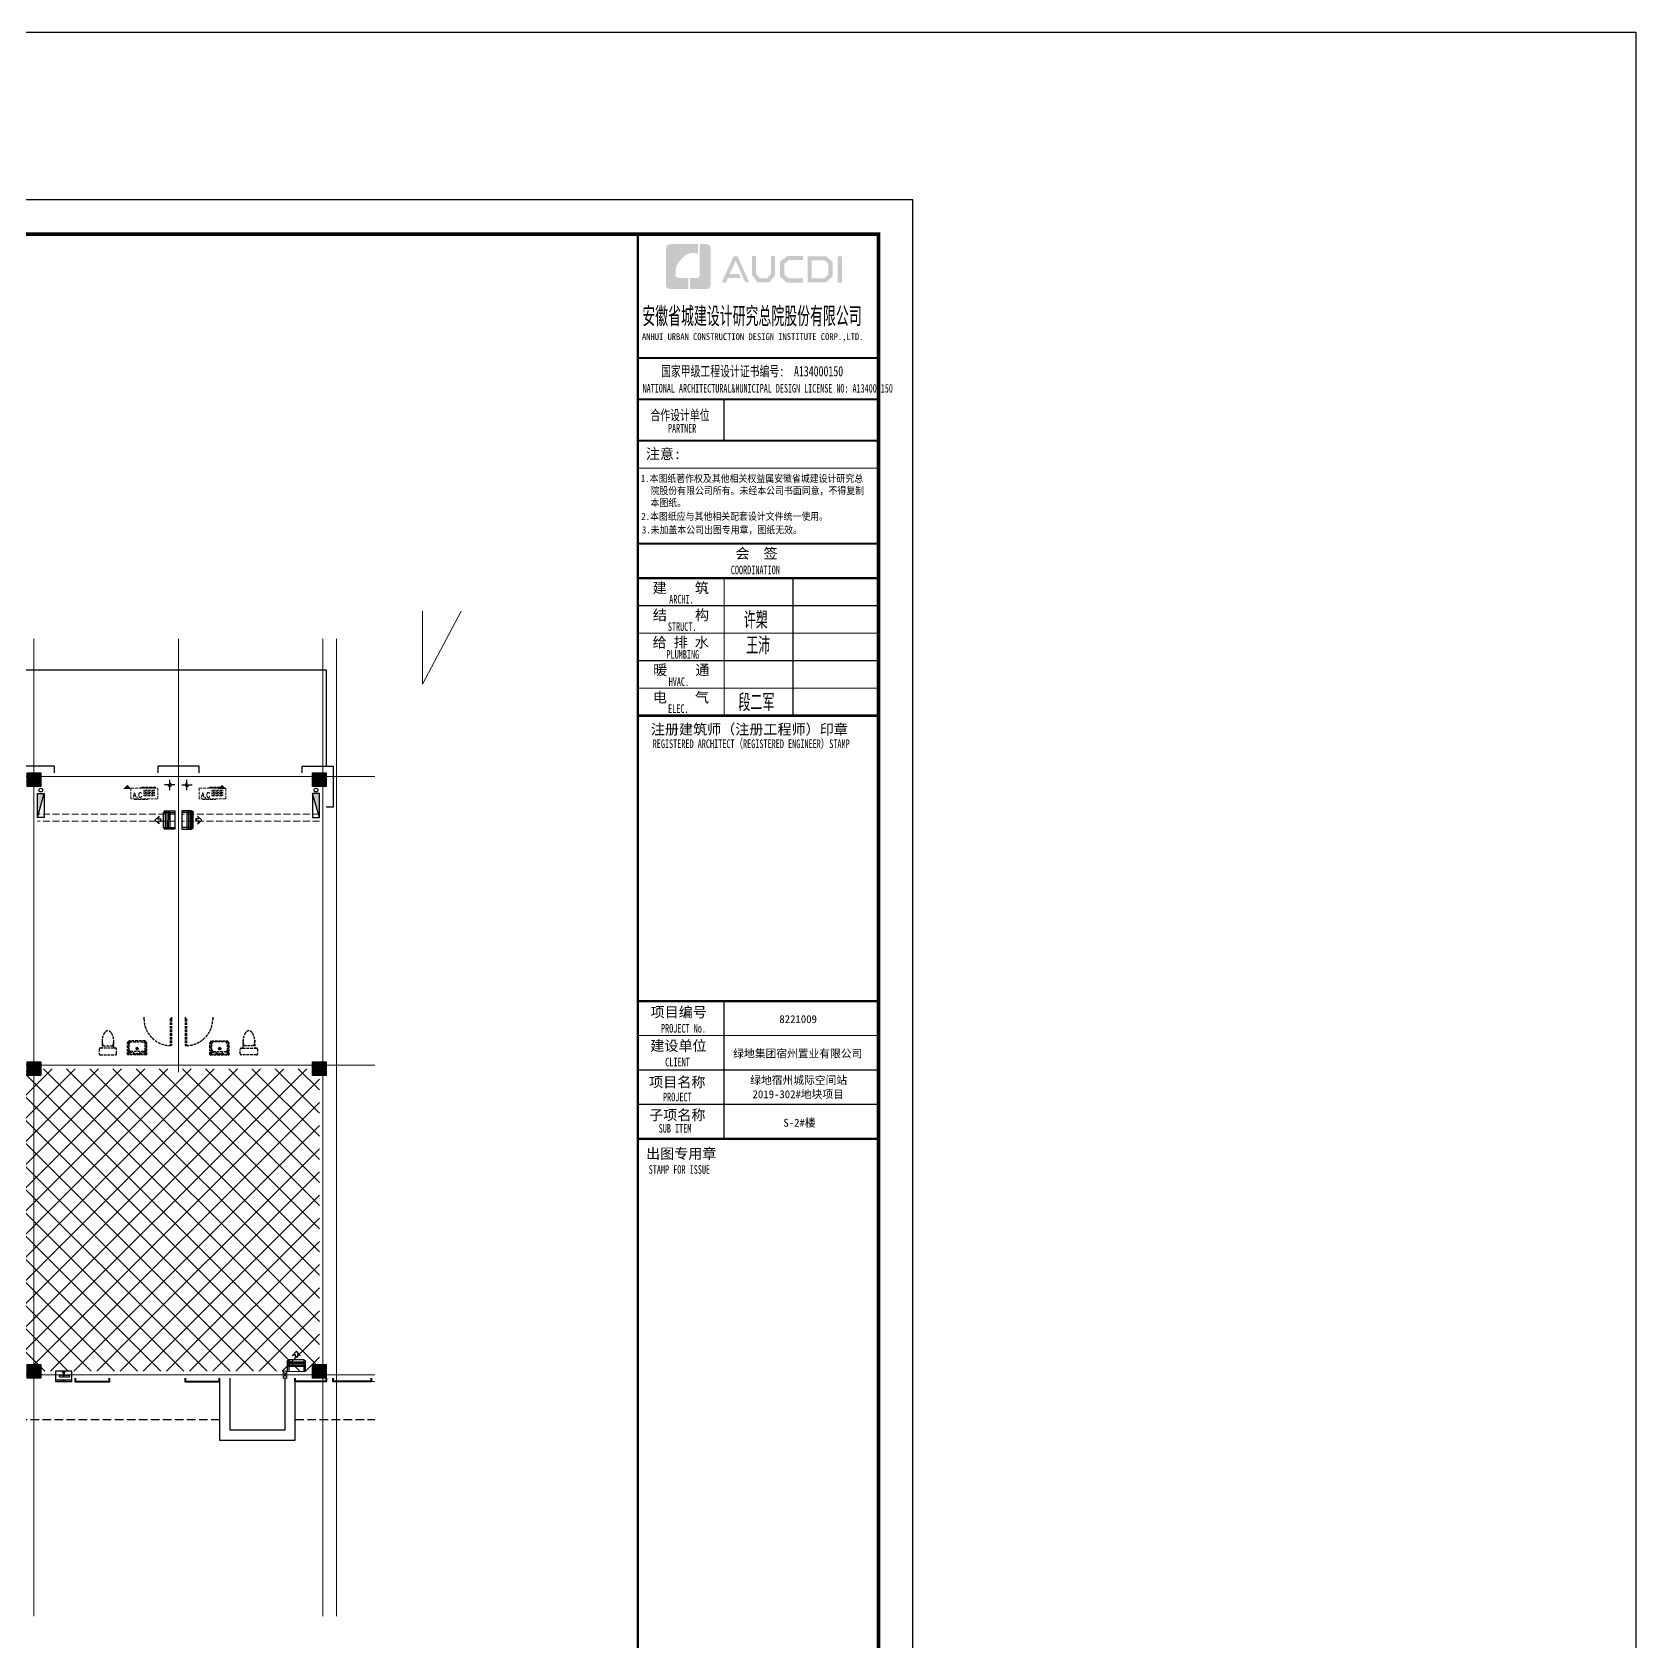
# Model space of a CAD drawing. Extents: x 1188826 to 1909461, y 608442 to 1651179.
# Drawn here: x 1530458 to 1577079, y 1129791 to 1176593 of the extents above; entities that cross this region are included whole.
import ezdxf

# ---------------------------------------------------------------- set-up
doc = ezdxf.new("R2010")
doc.units = 0
doc.header["$LTSCALE"] = 1000
doc.header["$MEASUREMENT"] = 0
for name, pattern in [('__DASH', [0.35, 0.25, -0.1]), ('ACAD_ISO10W100', [18.5, 12, -3, 0.5, -3]), ('DASH', [0.35, 0.25, -0.1]), ('DOTE', [2.42, 2, -0.2, 0.02, -0.2])]:
    doc.linetypes.add(name, pattern=pattern)
for name, color, linetype in [('A-AC', 167, 'Continuous'), ('A-EQPM-MECH', 191, 'Continuous'), ('EQUIP_消火栓', 7, 'Continuous'), ('H-SB-ZK', 6, 'Continuous'), ('S-COLU-HATCH', 30, 'Continuous'), ('S-COLU-LINE1', 6, 'Continuous'), ('VPIPE-不分区消火栓', 1, 'X'), ('卫生间', 6, 'Continuous'), ('图框', 140, 'Continuous'), ('图签文字', 147, 'Continuous'), ('平面线脚', 30, 'Continuous'), ('机电标识类', 1, 'Continuous')]:
    doc.layers.add(name, color=color, linetype=linetype)
doc.layers.add('DIM_MODI', color=1, linetype='Continuous', plot=False)
doc.layers.add('审核', color=1, linetype='Continuous', plot=False)
for name, color, linetype, lineweight in [('DOTE', 19, 'DOTE', 9), ('WALL', 9, 'Continuous', 40), ('图签', 147, 'Continuous', 18), ('平面-看线', 45, 'Continuous', 15), ('平面-空调预留孔', 173, 'Continuous', 15), ('空调', 76, 'Continuous', 13), ('立面-普通轮廓', 7, 'Continuous', 18)]:
    doc.layers.add(name, color=color, linetype=linetype, lineweight=lineweight)
doc.styles.add('_TCH_DIM', font='SIMPLEX.shx', dxfattribs={"width": 0.7, "bigfont": 'GBCBIG.shx'})
doc.styles.add('HT', font='simhei.ttf')
doc.styles.get("Standard").update_dxf_attribs({"font": 'gbenor.shx', "bigfont": 'gbcbig.shx'})
doc.styles.add('宋体', font='', dxfattribs={"height": 50})
doc.styles.add('建筑图签-1', font='simhei.ttf', dxfattribs={"width": 0.7})
doc.styles.add('建筑图签-2', font='TXT.shx', dxfattribs={"width": 0.5, "bigfont": 'HZTXT.shx'})
doc.styles.get('宋体').set_extended_font_data('SimSun')
doc.linetypes.add('X', pattern='A,3,-0.2,["X",Standard,S=0.25,R=0,X=-0.1,Y=-0.115],-0.25', length=3.45)

# ---------------------------------------------------------------- blocks, each defined once
blk = doc.blocks.new('QER5Y5WE3')
for p, q in [((-194, 188), (-1, 388)), ((194, -188), (-194, 188)), ((72, 389), (-156, 153)), ((292, -73), (-90, 296)), ((321, -43), (-61, 326)), ((360, -17), (-29, 359)), ((389, 14), (0, 389)), ((72, 389), (387, 86)), ((387, 86), (159, -151)), ((388, 13), (194, -188)), ((236, 408), (404, 419)), ((326, 383), (236, 408)), ((326, 383), (253, 308)), ((297, 307), (253, 308)), ((299, 264), (297, 307)), ((372, 340), (299, 264)), ((399, 251), (372, 340)), ((399, 251), (404, 419))]:
    blk.add_line(p, q)
for centre, start, end in [((36, 352), 46.0154, 136.0154), ((351, 49), 316.0154, 46.0154)]:
    blk.add_arc(centre, 51.3, start, end)
blk = doc.blocks.new('DWEX-4.0')
at = {"layer": 'H-SB-ZK'}
for p, q in [((-300, 38), (-300, -38)), ((-257, 38), (-300, 38)), ((-257, -38), (-257, 38)), ((-257, 0), (-160, 0)), ((-300, -38), (-257, -38))]:
    blk.add_line(p, q, dxfattribs=at)
blk.add_lwpolyline([(0, -235), (0, 235), (-300, 235), (-300, -235)], close=True, dxfattribs=at)
for points in [[(-300, 235), (-291, 38), (-291, -38), (-300, -235)], [(-300, 235), (-291, 38), (-291, -38), (-300, -235)], [(-300, 170), (-291, 38), (-291, -38), (-300, -120)], [(-300, 70), (-294, 38), (-295, -38), (-300, -70)], [(-140, 0), (-300, 0)], [(-111, 0), (-115, 0)], [(0, 0), (-48, 0)], [(-41, 235), (-41, -235)], [(-41, 235), (-30, 212), (-41, 195), (-32, 161), (-41, 122)], [(-41, 122), (-32, 89), (-41, 63), (-31, 39), (-41, 21)], [(-41, 21), (-30, -2), (-41, -19), (-31, -43), (-41, -61)], [(-41, -61), (-30, -84), (-41, -101), (-31, -125), (-41, -155)], [(-41, -155), (-30, -164), (-41, -180), (-40, -182)], [(-40, -182), (-30, -216), (-41, -233), (-40, -235)]]:
    blk.add_lwpolyline(points, dxfattribs=at)
for centre, major_axis, ratio, start_param, end_param in [((-91, 67), (0, 130), 0.714286, 1.363322, 1.570796), ((-91, 67), (0, 130), 0.714286, 1.570796, 1.77827), ((-123, 81), (10, 272), 0.216761, 1.270502, 1.533214), ((-125, 57), (0, 81.4), 0.714286, 1.77827, 2.040982), ((-146, 142), (0, 47.7), 0.714286, 0.683857, 1.100611), ((-146, 41), (0, 47.7), 0.714286, 2.040982, 2.457736), ((-160, 165), (0, 18.1), 0.714286, 0, 0.683857), ((-160, 18), (0, 18.1), 0.714286, 2.457736, 3.141593), ((-160, 165), (0, 18.1), 0.714286, -0.683857, 0), ((-160, 18), (0, 18.1), 0.714286, 3.141593, 3.82545), ((-173, 142), (0, 47.7), 0.714286, -1.100611, -0.683857), ((-173, 41), (0, 47.7), 0.714286, 3.82545, 4.242203), ((-196, 81), (-10, 272), 0.216761, -1.533214, -1.270502), ((-194, 57), (0, 81.4), 0.714286, 4.242203, 4.504915), ((-229, 67), (0, 130), 0.714286, -1.570796, -1.363322), ((-229, 67), (0, 130), 0.714286, 4.504915, 4.712389), ((-91, -67), (0, 130), 0.714286, 1.363322, 1.570796), ((-91, -67), (0, 130), 0.714286, 1.570796, 1.77827), ((-125, -57), (0, 81.4), 0.714286, 1.100611, 1.363322), ((-125, -77), (0, 81.4), 0.714286, 1.77827, 2.040982), ((-146, -41), (0, 47.7), 0.714286, 0.683857, 1.100611), ((-146, -92), (0, 47.7), 0.714286, 2.040982, 2.457736), ((-160, -18), (0, 18.1), 0.714286, 0, 0.683857), ((-160, -115), (0, 18.1), 0.714286, 2.457736, 3.141593), ((-160, -18), (0, 18.1), 0.714286, -0.683857, 0), ((-160, -115), (0, 18.1), 0.714286, 3.141593, 3.82545), ((-173, -41), (0, 47.7), 0.714286, -1.100611, -0.683857), ((-173, -92), (0, 47.7), 0.714286, 3.82545, 4.242203), ((-194, -57), (0, 81.4), 0.714286, -1.363322, -1.100611), ((-194, -77), (0, 81.4), 0.714286, 4.242203, 4.504915), ((-229, -67), (0, 130), 0.714286, -1.570796, -1.363322), ((-229, -67), (0, 130), 0.714286, 4.504915, 4.712389)]:
    blk.add_ellipse(centre, major_axis=major_axis, ratio=ratio, start_param=start_param, end_param=end_param, dxfattribs=at)
blk = doc.blocks.new('GSDFD')
at = {"layer": '机电标识类', "color": 250, "linetype": 'DASH', "ltscale": 400}
for p, q in [((14683876, 6457939), (14683876, 6458239)), ((14683726, 6458089), (14684026, 6458089))]:
    blk.add_line(p, q, dxfattribs=at)
at = {"layer": '空调', "color": 1, "linetype": 'DASH'}
blk.add_circle((14683876, 6458089), 50, dxfattribs=at)
blk = doc.blocks.new('gsergvr')
at = {"layer": '平面-空调预留孔', "linetype": 'DASH', "ltscale": 0.3}
for p, q in [((34075, 17176), (34075, 17166)), ((34085, 17156), (34438, 17156)), ((34448, 17166), (34448, 17176))]:
    blk.add_line(p, q, dxfattribs=at)
blk.add_lwpolyline([(34729, 17176), (33989, 17176, -0.414214), (33969, 17196), (33969, 17466, -0.414214), (33989, 17486), (34729, 17486, -0.414214), (34749, 17466), (34749, 17196, -0.414214)], format="xyb", close=True, dxfattribs=at)
for points in [[(34679, 17515), (34260, 17515), (34260, 17500), (34679, 17500)], [(34658, 17428), (34343, 17428), (34343, 17399), (34658, 17399)], [(34658, 17362), (34343, 17362), (34343, 17333), (34658, 17333)], [(34658, 17296), (34343, 17296), (34343, 17267), (34658, 17267)]]:
    blk.add_lwpolyline(points, close=True, dxfattribs=at)
for centre, start, end in [((34085, 17166), 180, 270), ((34438, 17166), 270, 0)]:
    blk.add_arc(centre, 10, start, end, dxfattribs=at)
at = {"layer": '平面-空调预留孔', "linetype": 'DASH', "ltscale": 0.3, "style": '_TCH_DIM', "width": 0.705882}
blk.add_text('A.C', height=146.9, dxfattribs=at).set_placement((34028, 17216))
blk = doc.blocks.new('12431231')
at = {"layer": 'S-COLU-HATCH'}
h = blk.add_hatch(color=256, dxfattribs=at)
h.dxf.hatch_style = 1
h.paths.add_polyline_path([(-8700, 17600), (-8300, 17600), (-8300, 17200), (-8700, 17200)])
h = blk.add_hatch(color=256, dxfattribs=at)
h.dxf.hatch_style = 1
h.paths.add_polyline_path([(-400, 17600), (0, 17600), (0, 17200), (-400, 17200)])
h = blk.add_hatch(color=256, dxfattribs=at)
h.dxf.hatch_style = 1
h.paths.add_polyline_path([(-8700, 9200), (-8300, 9200), (-8300, 8800), (-8700, 8800)])
h = blk.add_hatch(color=256, dxfattribs=at)
h.dxf.hatch_style = 1
h.paths.add_polyline_path([(-400, 9200), (0, 9200), (0, 8800), (-400, 8800)])
h = blk.add_hatch(color=256, dxfattribs=at)
h.dxf.hatch_style = 1
h.paths.add_polyline_path([(-8700, 400), (-8300, 400), (-8300, 0), (-8700, 0)])
h = blk.add_hatch(color=256, dxfattribs=at)
h.dxf.hatch_style = 1
h.paths.add_polyline_path([(-400, 400), (0, 400), (0, 0), (-400, 0)])
at = {"layer": 'S-COLU-LINE1'}
for points in [[(-8700, 17600), (-8300, 17600), (-8300, 17200), (-8700, 17200)], [(-400, 17600), (0, 17600), (0, 17200), (-400, 17200)], [(-8700, 9200), (-8300, 9200), (-8300, 8800), (-8700, 8800)], [(-400, 9200), (0, 9200), (0, 8800), (-400, 8800)], [(-8700, 400), (-8300, 400), (-8300, 0), (-8700, 0)], [(-400, 400), (0, 400), (0, 0), (-400, 0)]]:
    blk.add_lwpolyline(points, close=True, dxfattribs=at)
blk = doc.blocks.new('院标1')
h = blk.add_hatch(color=150)
h.dxf.hatch_style = 1
h.set_gradient(color1=(33, 113, 253), color2=(33, 113, 253), tint=1, name='INVCURVED')
edge = h.paths.add_edge_path()
edge.add_spline(control_points=[(116373, 648379), (116379, 648379), (116382, 648379), (116391, 648379), (116391, 648379), (116391, 648379), (116616, 648379), (116616, 648379), (116616, 648379), (116616, 648379), (116616, 648054), (116616, 648054), (116616, 648054), (116616, 648054), (116108, 648054), (116108, 648054), (116108, 648054), (116028, 648054), (115963, 648111), (115963, 648199), (115963, 648199), (115963, 648199), (115963, 649215), (115963, 649215), (115963, 649215), (115963, 649295), (116018, 649360), (116108, 649360), (116108, 649360), (116108, 649360), (116897, 649360), (116897, 649360), (116897, 649360), (116897, 649360), (116897, 649080), (116897, 649080), (116897, 649080), (116897, 649080), (116566, 649140), (116356, 648859), (116356, 648859), (116245, 648719), (116240, 648545), (116247, 648466), (116247, 648466), (116254, 648386), (116247, 648466), (116247, 648466), (116247, 648466), (116247, 648466), (116258, 648374), (116373, 648379)], knot_values=[0, 0, 0, 0, 0.071429, 0.071429, 0.071429, 0.107143, 0.142857, 0.142857, 0.142857, 0.178571, 0.214286, 0.214286, 0.214286, 0.25, 0.285714, 0.285714, 0.285714, 0.321429, 0.357143, 0.357143, 0.357143, 0.392857, 0.428571, 0.428571, 0.428571, 0.464286, 0.5, 0.5, 0.5, 0.535714, 0.571429, 0.571429, 0.571429, 0.607143, 0.642857, 0.642857, 0.642857, 0.678571, 0.714286, 0.714286, 0.714286, 0.75, 0.785714, 0.785714, 0.785714, 0.821429, 0.857143, 0.857143, 0.857143, 0.928571, 1, 1, 1, 1], degree=3, periodic=0)
h = blk.add_hatch(color=150)
h.dxf.hatch_style = 1
h.set_gradient(color1=(33, 113, 253), color2=(33, 113, 253), tint=1, name='INVCURVED')
edge = h.paths.add_edge_path()
edge.add_spline(control_points=[(117268, 649215), (117268, 649215), (117268, 648199), (117268, 648199), (117268, 648199), (117268, 648114), (117212, 648054), (117123, 648054), (117123, 648054), (117123, 648054), (116663, 648054), (116663, 648054), (116663, 648054), (116663, 648054), (116663, 648379), (116663, 648379), (116663, 648379), (116663, 648379), (116865, 648379), (116865, 648379), (116865, 648379), (116907, 648379), (116941, 648413), (116941, 648455), (116941, 648455), (116941, 648455), (116941, 649360), (116941, 649360), (116941, 649360), (116941, 649360), (117123, 649360), (117123, 649360), (117123, 649360), (117204, 649360), (117268, 649306), (117268, 649215)], knot_values=[0, 0, 0, 0, 0.1, 0.1, 0.1, 0.15, 0.2, 0.2, 0.2, 0.25, 0.3, 0.3, 0.3, 0.35, 0.4, 0.4, 0.4, 0.45, 0.5, 0.5, 0.5, 0.55, 0.6, 0.6, 0.6, 0.65, 0.7, 0.7, 0.7, 0.75, 0.8, 0.8, 0.8, 0.9, 1, 1, 1, 1], degree=3, periodic=0)
blk = doc.blocks.new('tq5113')
at = {"layer": '图框'}
h = blk.add_hatch(color=256, dxfattribs=at)
h.paths.add_polyline_path([(5808, 56758), (5934, 56758), (5934, 55988), (5808, 55988)])
h.paths.add_polyline_path([(5056, 56642), (5056, 56116), (5416, 56116), (5540, 56223), (5540, 56541), (5420, 56642)], flags=16)
h.paths.add_polyline_path([(4938, 56760), (4938, 55998), (5460, 55998), (5659, 56168), (5659, 56596), (5463, 56760)])
h.paths.add_polyline_path([(4795, 56764), (4795, 56648), (4388, 56648), (4255, 56537), (4255, 56218), (4388, 56115), (4797, 56115), (4797, 55993), (4333, 55993), (4131, 56168), (4131, 56596), (4329, 56764)])
h.paths.add_polyline_path([(3312, 56762), (3432, 56762), (3432, 56251), (3546, 56120), (3757, 56120), (3871, 56251), (3871, 56762), (3985, 56762), (3985, 56214), (3821, 55997), (3483, 55997), (3312, 56216)])
h.paths.add_polyline_path([(2780, 56760), (2897, 56760), (3239, 55996), (3123, 55996), (2842, 56630), (2667, 56242), (2938, 56242), (2999, 56127), (2618, 56127), (2559, 55994), (2436, 55994)])
for p, q in [((0, 53800), (7000, 53800)), ((0, 53800), (7000, 53800)), ((0, 52600), (7000, 52600))]:
    blk.add_line(p, q, dxfattribs=at)
for points, const_width in [([(0, 0), (0, 57400)], 70), ([(0, 53800), (7000, 53800)], 60), ([(0, 52600), (7000, 52600)], 60), ([(0, 52600), (7000, 52600)], 60), ([(2500, 52600), (2500, 51400)], 35), ([(0, 51400), (7000, 51400)], 60), ([(0, 51400), (7000, 51400)], 60), ([(0, 50599), (7000, 50599)], 35), ([(8, 48400), (7008, 48400)], 60), ([(8, 47400), (7008, 47400)], 70), ([(8, 47400), (7008, 47400)], 70), ([(2508, 47400), (2508, 43400)], 35), ([(4508, 47400), (4508, 43400)], 35), ([(8, 46600), (7008, 46600)], 35), ([(8, 45800), (7008, 45800)], 35), ([(8, 45000), (7008, 45000)], 35), ([(8, 44200), (7008, 44200)], 35), ([(8, 43400), (7008, 43400)], 70), ([(0, 35100), (7000, 35100)], 70), ([(0, 35100), (7000, 35100)], 70), ([(2500, 31100), (2500, 35100)], 35), ([(0, 34100), (7000, 34100)], 35), ([(0, 33100), (7000, 33100)], 35), ([(0, 32100), (7000, 32100)], 35), ([(7000, 31100), (0, 31100)], 70)]:
    blk.add_lwpolyline(points, dxfattribs=dict(at, const_width=const_width))
blk.add_blockref('院标1', (-115149, -592249))
for s, height, style, width, p in [('ANHUI URBAN CONSTRUCTION DESIGN INSTITUTE CORP.,LTD.', 200, '建筑图签-1', 0.91, (118, 54322)), ('NATIONAL ARCHITECTURAL&MUNICIPAL DESIGN LICENSE NO: A134000150', 250, '建筑图签-1', 0.6, (137, 52795)), ('PARTNER', 250, '建筑图签-1', 0.6, (875, 51634)), ('1.本图纸著作权及其他相关权益属安徽省城建设计研究总', 210, 'HT', 0.88, (86, 50193)), ('院股份有限公司所有。未经本公司书面同意，不得复制', 210, 'HT', 0.88, (365, 49839)), ('本图纸。', 210, 'HT', 0.88, (365, 49489)), (' 2.本图纸应与其他相关配套设计文件统一使用。 ', 210, 'HT', 0.88, (-25, 49092)), ('3.未加盖本公司出图专用章，图纸无效。', 210, 'HT', 0.88, (118, 48698)), ('COORDINATION', 250, '建筑图签-1', 0.7, (2700, 47513)), ('ARCHI.', 250, '建筑图签-1', 0.7, (909, 46662)), ('STRUCT.', 250, '建筑图签-1', 0.7, (870, 45865)), ('PLUMBING', 250, '建筑图签-1', 0.7, (829, 45058)), ('HVAC.', 250, '建筑图签-1', 0.7, (894, 44265)), ('ELEC.', 250, '建筑图签-1', 0.7, (878, 43480)), ('REGISTERED ARCHITECT（REGISTERED ENGINEER）STAMP', 250, '建筑图签-1', 0.7, (429, 42459)), ('PROJECT No.', 250, '建筑图签-1', 0.7, (670, 34185, -1799)), ('CLIENT', 250, '建筑图签-1', 0.7, (794, 33206)), ('PROJECT', 250, '建筑图签-1', 0.7, (729, 32187)), ('SUB ITEM', 250, '建筑图签-1', 0.7, (602, 31276)), ('STAMP FOR ISSUE', 250, '建筑图签-1', 0.7, (313, 30081))]:
    blk.add_text(s, height=height, dxfattribs=dict(at, style=style, width=width)).set_placement(p)
at = {"layer": '图签', "color": 2, "style": '宋体'}
for s, height, p in [('8221009 ', 229.3, (4112, 34462)), ('绿地集团宿州置业有限公司', 229.34, (2771, 33462)), ('绿地宿州城际空间站', 229.3, (3266, 32688)), ('2019-302#地块项目', 229.34, (3333, 32279)), ('S-2#楼', 229.3, (4229, 31448))]:
    blk.add_text(s, height=height, dxfattribs=at).set_placement(p)
at = {"layer": '图签文字', "color": 7, "style": '建筑图签-1'}
for s, height, width, p in [('安徽省城建设计研究总院股份有限公司', 500, 0.55, (128, 54777)), ('国家甲级工程设计证书编号:  A134000150', 300, 0.7, (672, 53267)), ('合作设计单位', 300, 0.7, (365, 51990))]:
    blk.add_text(s, height=height, dxfattribs=dict(at, width=width)).set_placement(p)
for s, p in [('注意:', (231, 50863)), ('会  签', (2835, 47968)), ('建    筑', (430, 46967)), ('结    构', (434, 46179)), ('给 排 水', (425, 45385)), ('暖    通', (443, 44582)), ('电    气', (433, 43782)), ('注册建筑师（注册工程师）印章', (375, 42854)), ('项目编号', (368, 34632)), ('建设单位', (360, 33655)), ('项目名称', (327, 32597)), ('子项名称', (327, 31640)), ('出图专用章', (236, 30518))]:
    blk.add_text(s, height=300, dxfattribs=at).set_placement(p)
at = {"layer": '图签文字', "color": 1, "style": '建筑图签-2', "width": 0.7}
for s, p in [('许槊', (3075, 45928)), ('王沛', (3146, 45187)), ('段二军', (2921, 43532))]:
    blk.add_text(s, height=500, dxfattribs=at).set_placement(p)
blk = doc.blocks.new('$TwtSys$00000434')
for p, q in [((-0.5, 0.5), (-0.5, -0.5)), ((-0.5, -0.5), (0.5, 0.5)), ((0.5, 0.5), (-0.5, 0.5)), ((0.5, -0.5), (0.5, 0.5)), ((-0.5, -0.5), (0.5, -0.5))]:
    blk.add_line(p, q)
blk.add_solid([(0.5, -0.5), (0.5, 0.5), (-0.5, -0.5)])
blk = doc.blocks.new('SDGFF')
at = {"layer": '审核', "color": 251, "linetype": '__DASH', "ltscale": 0.3}
for p, q in [((1525308, 1147956), (1525308, 1147856)), ((1526108, 1147906), (1526068, 1147906)), ((1526068, 1147906), (1526068, 1147126)), ((1526108, 1147956), (1526108, 1147856)), ((1526108, 1147906), (1526108, 1147126)), ((1526508, 1147956), (1526508, 1147856)), ((1526508, 1147906), (1526548, 1147906)), ((1526508, 1147906), (1526508, 1147126)), ((1526548, 1147906), (1526548, 1147126)), ((1527308, 1147956), (1527308, 1147856)), ((1524088, 1147287), (1524088, 1147056)), ((1524118, 1147117), (1524398, 1147117)), ((1524428, 1147056), (1524428, 1147287)), ((1524829, 1147206), (1524879, 1147266)), ((1524829, 1146856), (1524829, 1147206)), ((1524887, 1147237), (1524857, 1147206)), ((1524857, 1147206), (1524857, 1146882)), ((1524876, 1147191), (1524918, 1147237)), ((1524876, 1146983), (1524876, 1147191)), ((1525339, 1147266), (1524879, 1147266)), ((1524887, 1147237), (1525330, 1147237)), ((1525340, 1147191), (1525299, 1147237)), ((1525330, 1147237), (1525360, 1147206)), ((1525389, 1147206), (1525339, 1147266)), ((1525340, 1146983), (1525340, 1147191)), ((1525360, 1147206), (1525360, 1146882)), ((1525389, 1146856), (1525389, 1147206)), ((1526108, 1147126), (1526068, 1147126)), ((1526508, 1147126), (1526548, 1147126)), ((1527227, 1147206), (1527277, 1147266)), ((1527227, 1146856), (1527227, 1147206)), ((1527286, 1147237), (1527256, 1147206)), ((1527256, 1147206), (1527256, 1146882)), ((1527276, 1147191), (1527317, 1147237)), ((1527276, 1146983), (1527276, 1147191)), ((1527277, 1147266), (1527737, 1147266)), ((1527729, 1147237), (1527286, 1147237)), ((1527739, 1147191), (1527698, 1147237)), ((1527729, 1147237), (1527759, 1147206)), ((1527787, 1147206), (1527737, 1147266)), ((1527739, 1146983), (1527739, 1147191)), ((1527759, 1147206), (1527759, 1146882)), ((1527787, 1146856), (1527787, 1147206)), ((1528188, 1147056), (1528188, 1147287)), ((1528497, 1147117), (1528218, 1147117)), ((1528527, 1147287), (1528527, 1147056)), ((1524008, 1147026), (1524008, 1146886)), ((1524088, 1147056), (1524038, 1147056)), ((1524038, 1146856), (1524478, 1146856)), ((1524428, 1147056), (1524088, 1147056)), ((1524478, 1147056), (1524428, 1147056)), ((1524508, 1146886), (1524508, 1147026)), ((1524828, 1146979), (1524856, 1146979)), ((1524829, 1146907), (1524856, 1146907)), ((1525389, 1146856), (1524829, 1146856)), ((1525360, 1146882), (1524857, 1146882)), ((1524916, 1146957), (1524876, 1146983)), ((1524876, 1146882), (1524876, 1146935)), ((1524876, 1146935), (1524955, 1146935)), ((1525299, 1146956), (1524919, 1146956)), ((1524960, 1146940), (1524960, 1146956)), ((1525198, 1146882), (1525018, 1146882)), ((1525108, 1146882), (1525198, 1146882)), ((1525258, 1146940), (1525258, 1146956)), ((1525340, 1146935), (1525263, 1146935)), ((1525299, 1146956), (1525340, 1146983)), ((1525340, 1146882), (1525340, 1146935)), ((1525388, 1146979), (1525360, 1146979)), ((1525386, 1146907), (1525360, 1146907)), ((1527227, 1146856), (1527787, 1146856)), ((1527228, 1146979), (1527256, 1146979)), ((1527230, 1146907), (1527256, 1146907)), ((1527256, 1146882), (1527759, 1146882)), ((1527317, 1146956), (1527276, 1146983)), ((1527276, 1146882), (1527276, 1146935)), ((1527276, 1146935), (1527353, 1146935)), ((1527317, 1146956), (1527697, 1146956)), ((1527358, 1146940), (1527358, 1146956)), ((1527507, 1146882), (1527417, 1146882)), ((1527417, 1146882), (1527597, 1146882)), ((1527655, 1146940), (1527655, 1146956)), ((1527739, 1146935), (1527660, 1146935)), ((1527699, 1146957), (1527739, 1146983)), ((1527739, 1146882), (1527739, 1146935)), ((1527788, 1146979), (1527760, 1146979)), ((1527787, 1146907), (1527760, 1146907)), ((1528108, 1146886), (1528108, 1147026)), ((1528138, 1147056), (1528188, 1147056)), ((1528578, 1146856), (1528138, 1146856)), ((1528188, 1147056), (1528527, 1147056)), ((1528527, 1147056), (1528578, 1147056)), ((1528608, 1147026), (1528608, 1146886))]:
    blk.add_line(p, q, dxfattribs=at)
for centre, radius in [((1525018, 1146910), 15), ((1525108, 1147038), 33.1), ((1525108, 1147038), 24.9), ((1525108, 1146900), 8), ((1525198, 1146912), 15), ((1527418, 1146912), 15), ((1527508, 1147038), 33.1), ((1527508, 1147038), 24.9), ((1527508, 1146900), 8), ((1527598, 1146910), 15)]:
    blk.add_circle(centre, radius, dxfattribs=at)
for centre, radius, start, end in [((1526088, 1147906), 780, 180, 268.5307), ((1526528, 1147906), 780, 271.4693, 0), ((1524486, 1147269), 398, 143.3619, 202.5495), ((1524258, 1147446), 110, 33.4509, 146.5491), ((1524031, 1147269), 398, 337.4505, 36.6381), ((1528585, 1147269), 398, 143.3619, 202.5495), ((1528358, 1147446), 110, 33.4509, 146.5491), ((1528130, 1147269), 398, 337.4505, 36.6381), ((1524038, 1147026), 30, 90, 180), ((1524038, 1146886), 30, 180, 270), ((1524478, 1147026), 30, 0, 90), ((1524478, 1146886), 30, 270, 0), ((1524919, 1146961), 5, 237.2444, 270), ((1524955, 1146940), 5, 270, 0), ((1525263, 1146940), 5, 180, 270), ((1527353, 1146940), 5, 270, 360), ((1527660, 1146940), 5, 180, 270), ((1527697, 1146961), 5, 270, 302.7556), ((1528138, 1147026), 30, 90, 180), ((1528138, 1146886), 30, 180, 270), ((1528578, 1147026), 30, 360, 90), ((1528578, 1146886), 30, 270, 360)]:
    blk.add_arc(centre, radius, start, end, dxfattribs=at)

msp = doc.modelspace()

# ---------------------------------------------------------------- hatches: boundary and pattern name
at = {"layer": 'WALL'}
for points in [[(1533222, 1154710), (1533102, 1154590), (1533342, 1154590)], [(1535976, 1154710), (1535856, 1154590), (1536096, 1154590)]]:
    msp.add_hatch(color=1, dxfattribs=at).paths.add_polyline_path(points)
at = {"layer": '立面-普通轮廓'}
h = msp.add_hatch(dxfattribs=at)
h.set_pattern_fill('ANSI37', color=8, scale=300)
h.set_pattern_definition([(45, (0, 0), (-336.7596, 336.7596), []), (135, (0, 0), (-336.7596, -336.7596), [])])
h.paths.add_polyline_path([(1523008, 1146456), (1538808, 1146456), (1538808, 1137656), (1523008, 1137656)])

# ---------------------------------------------------------------- linework, layer by layer
at = {"layer": 'A-EQPM-MECH'}
for points in [[(1484008, 1151756), (1484008, 1154556), (1502008, 1154556), (1502008, 1158056), (1539008, 1158056), (1539008, 1155256)], [(1535908, 1137456), (1535908, 1135656), (1538108, 1135656), (1538108, 1137456)], [(1536208, 1137456), (1536208, 1135956), (1537808, 1135956), (1537808, 1137456)]]:
    msp.add_lwpolyline(points, dxfattribs=at)
at = {"layer": 'DIM_MODI'}
msp.add_lwpolyline([(1454055, 1176593), (1577079, 1176593), (1577079, 1026642), (1454055, 1026642)], close=True, dxfattribs=at)
at = {"layer": 'DOTE', "linetype": 'ACAD_ISO10W100', "ltscale": 100}
for p, q in [((1530508, 1158956), (1530508, 1130541)), ((1530508, 1158956), (1530508, 1143956)), ((1534708, 1158956), (1534708, 1146356)), ((1538908, 1158956), (1538908, 1130541)), ((1539308, 1158956), (1539308, 1130541)), ((1540423, 1154956), (1482008, 1154956)), ((1540423, 1146556), (1482008, 1146556)), ((1482008, 1137556), (1540423, 1137556))]:
    msp.add_line(p, q, dxfattribs=at)
for points in [[(1541807, 1157633), (1541807, 1159756)], [(1541807, 1157633), (1542927, 1159756)]]:
    msp.add_lwpolyline(points, dxfattribs=at)
at = {"layer": 'VPIPE-不分区消火栓'}
for centre in [(1530708, 1154556), (1538708, 1154556)]:
    msp.add_circle(centre, 55, dxfattribs=at)
at = {"layer": 'WALL'}
for points in [[(1531708, 1137456), (1531708, 1137356), (1532708, 1137356), (1532708, 1137456)], [(1534908, 1137456), (1534908, 1137356), (1535908, 1137356), (1535908, 1137456)], [(1539008, 1137456), (1539008, 1137356), (1538108, 1137356), (1538108, 1137456)], [(1540308, 1137456), (1540308, 1137356), (1539208, 1137356), (1539208, 1137456)]]:
    msp.add_lwpolyline(points, dxfattribs=at)
at = {"layer": '卫生间', "color": 5, "linetype": 'DASH'}
for points in [[(1526908, 1136256), (1535908, 1136256)], [(1538108, 1136256), (1540423, 1136256)]]:
    msp.add_lwpolyline(points, dxfattribs=at)
at = {"layer": '图框'}
msp.add_lwpolyline([(1471963, 1112319), (1556063, 1112319), (1556063, 1171719), (1471963, 1171719)], close=True, dxfattribs=at)
at = {"layer": '图框', "const_width": 100}
msp.add_lwpolyline([(1474463, 1113319), (1555063, 1113319), (1555063, 1170719), (1474463, 1170719)], close=True, dxfattribs=at)
at = {"layer": '平面-看线', "linetype": 'DASH', "ltscale": 0.8}
for points in [[(1534608, 1153857), (1530608, 1153857)], [(1538808, 1153857), (1534808, 1153857)], [(1534608, 1153657), (1530608, 1153657)], [(1538808, 1153657), (1534808, 1153657)]]:
    msp.add_lwpolyline(points, dxfattribs=at)
at = {"layer": '平面-看线'}
msp.add_lwpolyline([(1540308, 1137356), (1540423, 1137356)], dxfattribs=at)
at = {"layer": '平面-空调预留孔'}
for p, q in [((1537858, 1137456), (1537758, 1137656)), ((1537858, 1137656), (1537758, 1137456))]:
    msp.add_line(p, q, dxfattribs=at)
msp.add_lwpolyline([(1537858, 1137456), (1537858, 1137656), (1537758, 1137656), (1537758, 1137456)], close=True, dxfattribs=at)
at = {"layer": '平面线脚'}
for points in [[(1531108, 1155056), (1531108, 1155256), (1529908, 1155256), (1529908, 1155056)], [(1535308, 1155056), (1535308, 1155256), (1534108, 1155256), (1534108, 1155056)], [(1538308, 1155056), (1538308, 1155256), (1539208, 1155256), (1539208, 1154056), (1539008, 1154056)]]:
    msp.add_lwpolyline(points, dxfattribs=at)

# ---------------------------------------------------------------- block references
at = {"xscale": -1}
msp.add_blockref('GSDFD', (16218335, -5303384), dxfattribs=at)
msp.add_blockref('GSDFD', (-13148919, -5303384))
at = {"layer": 'A-AC', "linetype": 'ByBlock', "rotation": 133.9846063388433}
msp.add_blockref('QER5Y5WE3', (1534608, 1153686), dxfattribs=at)
at = {"layer": 'A-AC', "linetype": 'ByBlock', "xscale": -1}
for p, rotation in [((1534808, 1153686), 226.0153936611567), ((1538138, 1137656), 316.0153936611566)]:
    msp.add_blockref('QER5Y5WE3', p, dxfattribs=dict(at, rotation=rotation))
at = {"layer": 'EQUIP_消火栓', "yscale": 200, "zscale": 700}
for p, xscale, rotation in [((1530708, 1154106), -700, 269.9999999999747), ((1538708, 1154106), 700, 89.99999999985582)]:
    msp.add_blockref('$TwtSys$00000434', p, dxfattribs=dict(at, xscale=xscale, rotation=rotation))
at = {"layer": 'H-SB-ZK', "rotation": 270}
msp.add_blockref('DWEX-4.0', (1531373, 1137356), dxfattribs=at)
at = {"layer": 'S-COLU-LINE1'}
msp.add_blockref('12431231', (1539008, 1137456), dxfattribs=at)
at = {"layer": 'WALL'}
for name, p in [('tq5113', (1548068, 1113319)), ('SDGFF', (8400, 0))]:
    msp.add_blockref(name, p, dxfattribs=at)
at = {"layer": '平面-空调预留孔'}
for p in [(1499359, 1137125), (1501339, 1137125)]:
    msp.add_blockref('gsergvr', p, dxfattribs=at)

doc.saveas('drawing.dxf')
